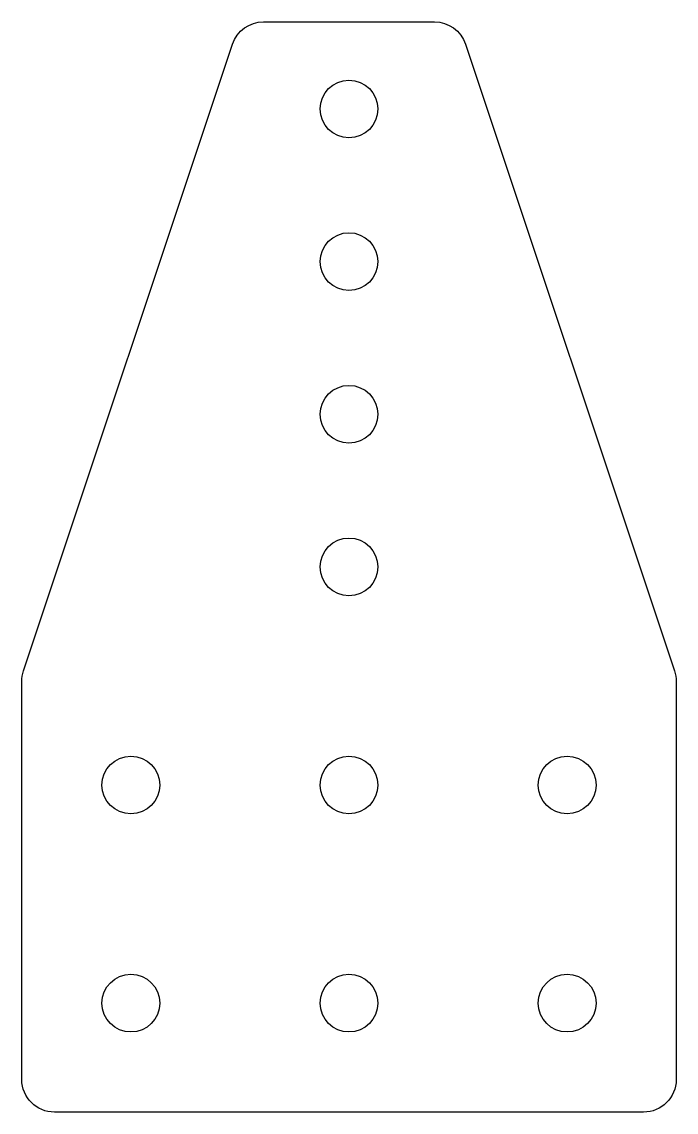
# Model space of a CAD drawing. Header units: millimetres. Extents: x 99 to 159, y -1132 to -1032.
import ezdxf

# ---------------------------------------------------------------- set-up
doc = ezdxf.new("R2010")
doc.units = ezdxf.units.MM
doc.layers.get('0').update_dxf_attribs({"linetype": 'CONTINUOUS'})

msp = doc.modelspace()

# ---------------------------------------------------------------- linework, layer by layer
msp.add_lwpolyline([(99.4, -1092.36, -0.08061), (99.55, -1091.41), (118.72, -1033.93, -0.32282), (121.56, -1031.87), (137.24, -1031.87, -0.32282), (140.08, -1033.93), (159.25, -1091.41, -0.08061), (159.4, -1092.36), (159.4, -1128.87, -0.41421), (156.4, -1131.87), (102.4, -1131.87, -0.41421), (99.4, -1128.87)], format="xyb", close=True)
for centre in [(129.4, -1039.87), (129.4, -1053.87), (129.4, -1067.87), (129.4, -1081.87), (109.4, -1101.87), (129.4, -1101.87), (149.4, -1101.87), (109.4, -1121.87), (129.4, -1121.87), (149.4, -1121.87)]:
    msp.add_circle(centre, 2.65)

doc.saveas('drawing.dxf')
